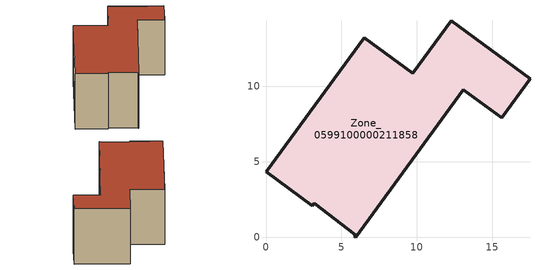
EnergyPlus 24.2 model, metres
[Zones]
Zone_0599100000211858
 floor ground (C_G): 15.62,7.92 13.08,9.77 5.94,0 5.85,0.07 5.91,0.15 3.19,2.24 3.07,2.08 0,4.32 6.51,13.2 9.73,10.85 12.27,14.32 17.49,10.49 z0.06
 wall outside (C_F): 6.51,13.2 0,4.32 3.07,2.08 3.19,2.24 5.91,0.15 5.85,0.07 5.94,0 13.08,9.77 15.62,7.92 17.49,10.49 12.27,14.32 9.73,10.85 6.51,13.2 z0.06:7.37
 roof outside (C_R): 5.94,0 13.08,9.77 15.62,7.92 17.49,10.49 12.27,14.32 9.73,10.85 6.51,13.2 0,4.32 3.07,2.08 3.19,2.24 5.91,0.15 5.85,0.07 z7.37
[BUILDING]
Pand.0599100000211858: North Axis=0; Terrain=City; Loads Convergence Tolerance Value=0.04; Temperature Convergence Tolerance Value=0.4; Solar Distribution=FullExterior; Maximum Number of Warmup Days=25; Minimum Number of Warmup Days=1
[Site:Location]
Rotterdam.The.Hague.AP_ZH_NLD Design_Conditions: Latitude=51.96; Longitude=4.45; Time Zone=1; Elevation=-4.5
[SITE:GROUNDTEMPERATURE:BUILDINGSURFACE]
18, 18, 18, 18, 18, 18, 18, 18, 18, 18, 18, 18
[MATERIAL] Thermal Absorptance=0.9; Solar Absorptance=0.7; Visible Absorptance=0.7
Name | Roughness | Thickness | Conductivity | Density | Specific Heat
G.D.1965 | MediumSmooth | 0.15 | 1 | 540 | 1210
F.D.1965 | Rough | 0.3 | 0.857143 | 1920 | 840
R.D.1965 | MediumRough | 0.2 | 0.08 | 1500 | 1000
[CONSTRUCTION]
C_G: G.D.1965
C_F: F.D.1965
C_R: R.D.1965
[ZONE]
Zone_0599100000211858: Type=1; Multiplier=1; Ceiling Height=Autocalculate; Volume=Autocalculate; Floor Area=autocalculate; Part of Total Floor Area=Yes
[ZONEINFILTRATION:DESIGNFLOWRATE]
Infil_Zone_0599100000211858: Zone or ZoneList or Space or SpaceList=Zone_0599100000211858; Schedule=AlwaysOn; Design Flow Rate Calculation Method=Flow/Area; Flow Rate per Floor Area=0.0042; Constant Term Coefficient=1; Temperature Term Coefficient=0; Velocity Term Coefficient=0; Velocity Squared Term Coefficient=0
[HVACTEMPLATE:ZONE:IDEALLOADSAIRSYSTEM]
Zone_0599100000211858: Maximum Heating Supply Air Temperature=50; Minimum Cooling Supply Air Temperature=13; Maximum Heating Supply Air Humidity Ratio=0.0156; Minimum Cooling Supply Air Humidity Ratio=0.0077; Heating Limit=NoLimit; Cooling Limit=NoLimit; Dehumidification Control Type=ConstantSensibleHeatRatio; Cooling Sensible Heat Ratio=0.7; Dehumidification Setpoint=60; Humidification Control Type=None; Humidification Setpoint=30; Outdoor Air Method=None; Outdoor Air Flow Rate per Person=0.00944; Outdoor Air Flow Rate per Zone Floor Area=0; Outdoor Air Flow Rate per Zone=0; Demand Controlled Ventilation Type=None; Outdoor Air Economizer Type=NoEconomizer; Heat Recovery Type=None; Sensible Heat Recovery Effectiveness=0.7; Latent Heat Recovery Effectiveness=0.65
[ZONECONTROL:THERMOSTAT]
ThermostatControl_Zone_0599100000211858: Zone or ZoneList=Zone_0599100000211858; Control Type Schedule=DualSetpointControlType; Control 1=Thermostat_Zone_0599100000211858; Temperature Difference Between Cutout And Setpoint=0
[THERMOSTATSETPOINT:DUALSETPOINT]
Thermostat_Zone_0599100000211858: Heating Setpoint Temperature Schedule=HeatingSetpoint_Zone_0599100000211858; Cooling Setpoint Temperature Schedule=CoolingSetpoint_Zone_0599100000211858
[SCHEDULE:COMPACT]
HeatingSetpoint_Zone_0599100000211858: Through: 12/31, For: AllDays, Until: 24:00, 21
CoolingSetpoint_Zone_0599100000211858: Through: 12/31, For: AllDays, Until: 24:00, 24
DualSetpointControlType: Through: 12/31, For: AllDays, Until: 24:00, 4
AlwaysOn: Through: 12/31, For: AllDays, Until: 24:00, 1
